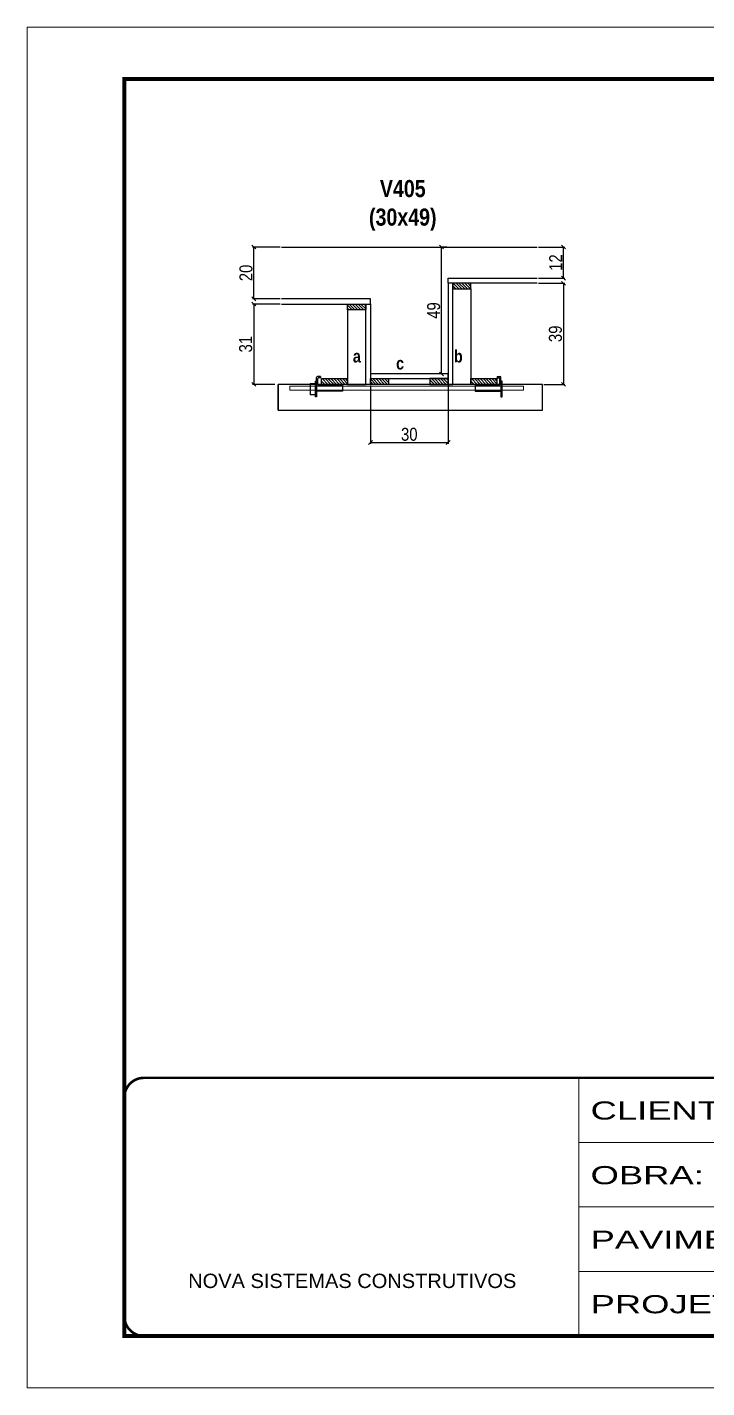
# Model space of a CAD drawing. Extents: x 13154 to 22413, y 1253 to 30260.
# Drawn here: x 13154 to 13679, y 26522 to 27572 of the extents above; entities that cross this region are included whole.
import ezdxf

# ---------------------------------------------------------------- set-up
doc = ezdxf.new("R2010")
doc.units = 0
doc.linetypes.add('CONTINUO', pattern=[0])
doc.linetypes.add('DASHED', pattern=[0.75, 0.5, -0.25])
for name, color, linetype in [('barrote', 251, 'Continuous'), ('COTA', 241, 'Continuous'), ('detalhes', 4, 'Continuous'), ('NOMENCLATURA', 7, 'Continuous'), ('Painéis', 200, 'Continuous'), ('presilha', 1, 'Continuous'), ('SARR_2.2x10', 60, 'Continuous'), ('SARR_2.2x7', 40, 'Continuous'), ('SARR_3.5x7', 81, 'Continuous')]:
    doc.layers.add(name, color=color, linetype=linetype)
for name, color, linetype, lineweight in [('CONCRETO', 251, 'Continuous', 25), ('Folhas', 255, 'Continuous', 9), ('SARRAFO DE PRESSAO', 251, 'DASHED', 9), ('SCO-___-LAJ', 2, 'Continuous', 0)]:
    doc.layers.add(name, color=color, linetype=linetype, lineweight=lineweight)
doc.styles.add('ARIAL', font='arial.ttf')
doc.styles.add('COTA TECNICA 2X', font='techl___.ttf', dxfattribs={"height": 10})
doc.styles.add('TECNICA', font='techb___.ttf', dxfattribs={"height": 10})
doc.styles.add('Tecnologia', font='')
doc.styles.get('Tecnologia').set_extended_font_data('Forgotten Futurist')
doc.dimstyles.new('SECAO', dxfattribs={"dimscale": 0.333333, "dimtxt": 5, "dimasz": 9, "dimexe": 3, "dimexo": 3, "dimgap": 3, "dimtad": 1, "dimdec": 1, "dimlfac": 0.5, "dimzin": 12, "dimdsep": 46, "dimtxsty": 'COTA TECNICA 2X', "dimblk1": 'OBLIQUE', "dimblk2": 'OBLIQUE', "dimsah": 1, "dimcen": 0.9, "dimclrd": 4, "dimclre": 4, "dimclrt": 240, "dimadec": 1, "dimazin": 3, "dimtfac": 1, "dimtdec": 1, "dimtmove": 0, "dimatfit": 3, "dimfxl": 1, "dimtolj": 1, "dimtzin": 12, "dimarcsym": 0})

# ---------------------------------------------------------------- blocks, each defined once
blk = doc.blocks.new('9999999999')
at = {"color": 30, "linetype": 'CONTINUO'}
for p, q in [((98564.6, 34230.2), (98564.6, 34429.4)), ((98564.6, 34379.6), (99584, 34379.6)), ((98564.6, 34329.8), (99488, 34329.8)), ((98564.6, 34280), (99488, 34280))]:
    blk.add_line(p, q, dxfattribs=at)
at = {"color": 30, "linetype": 'CONTINUO', "const_width": 2}
blk.add_lwpolyline([(99584, 34230.2), (99584, 34414.4, 0.414214), (99569, 34429.4), (98229, 34429.4, 0.414214), (98214, 34414.4), (98214, 34245.2, 0.414214), (98229, 34230.2), (99584, 34230.2)], format="xyb", dxfattribs=at)
at = {"layer": 'Folhas'}
blk.add_lwpolyline([(98139, 34190.2), (99624, 34190.2), (99624, 35240.2), (98139, 35240.2)], close=True, dxfattribs=at)
at = {"layer": 'Folhas', "color": 30, "const_width": 3}
blk.add_lwpolyline([(98214, 34230.2), (99584, 34230.2), (99584, 35200.2), (98214, 35200.2)], close=True, dxfattribs=at)
at = {"color": 7, "linetype": 'Continuous', "ltscale": 5, "style": 'ARIAL'}
blk.add_text('NOVA SISTEMAS CONSTRUTIVOS', height=11.059, dxfattribs=at).set_placement((98263.2, 34267.2))
at = {"layer": 'Folhas', "color": 7, "style": 'Tecnologia', "width": 1.5}
for s, p in [('CLIENTE:', (98573.7, 34397.2)), ('OBRA:', (98573.7, 34347.3)), ('PAVIMENTO:', (98573.7, 34297.5)), ('PROJETO:', (98573.7, 34247.7))]:
    blk.add_text(s, height=14, dxfattribs=at).set_placement(p)
blk = doc.blocks.new('PRESILHA METÁLICA 1')
at = {"layer": 'presilha'}
for p, q in [((7.5, 10.6), (7.5, 19.9)), ((12, 21), (8.6, 21)), ((9, 11.6), (9, 18.9)), ((12, 19.5), (9.6, 19.5)), ((12, 21), (12, 19.5)), ((0, 13), (6, 13)), ((0, 13), (0, 0)), ((6, 0), (0, 0)), ((6, 15.5), (7.5, 15.5)), ((6, -2.5), (6, 15.5)), ((6, 13), (6, 0)), ((7.5, 15.5), (7.5, -2.5)), ((37.5, 4.1), (7.5, 4.1)), ((37.5, 11), (9.6, 11)), ((37.5, 11), (37.5, 4.1)), ((7.5, -2.5), (6, -2.5))]:
    blk.add_line(p, q, dxfattribs=at)
for centre, radius, start, end in [((8.6, 19.9), 1.14, 90, 180), ((9.6, 18.9), 0.57, 90, 180), ((9.6, 11.6), 0.57, 180, 270)]:
    blk.add_arc(centre, radius, start, end, dxfattribs=at)
blk = doc.blocks.new('PRESILHA METÁLICA 2')
at = {"layer": 'presilha'}
for p, q in [((-5.2, 23.5), (-5.2, 22)), ((-5.2, 23.5), (-1.9, 23.5)), ((-5.2, 22), (-2.8, 22)), ((-2.2, 14.1), (-2.2, 21.4)), ((0.8, 18), (-0.8, 18)), ((-0.8, 18), (-0.8, 0)), ((-0.8, 14.6), (-0.8, 22.4)), ((0.8, 0), (0.8, 18)), ((-30.8, 13.5), (-30.8, 6.6)), ((-30.8, 13.5), (-2.8, 13.5)), ((-30.8, 6.6), (-0.8, 6.6)), ((-0.8, 0), (0.8, 0))]:
    blk.add_line(p, q, dxfattribs=at)
for centre, radius, start, end in [((-2.8, 21.4), 0.57, 0, 90), ((-1.9, 22.4), 1.14, 0, 90), ((-2.8, 14.1), 0.57, 270, 0)]:
    blk.add_arc(centre, radius, start, end, dxfattribs=at)
blk = doc.blocks.new('_Oblique')
at = {"color": 0, "linetype": 'ByBlock', "lineweight": -2}
blk.add_line((-0.5, -0.5), (0.5, 0.5), dxfattribs=at)
blk = doc.blocks.new('*D1242')
at = {"layer": 'COTA', "color": 4, "lineweight": -2, "transparency": 16777216}
for p, q in [((13548.9, 27374.4), (13569.2, 27374.4)), ((13568.2, 27374.4), (13568.2, 27296.4)), ((13553, 27296.4), (13569.2, 27296.4))]:
    blk.add_line(p, q, dxfattribs=at)
at = {"layer": 'Defpoints', "color": 0, "transparency": 16777216}
for p in [(13547.9, 27374.4), (13552, 27296.4), (13568.2, 27296.4)]:
    blk.add_point(p, dxfattribs=at)
at = {"layer": 'COTA', "color": 4, "lineweight": -2, "transparency": 16777216, "xscale": 3, "yscale": 3, "zscale": 3}
for p, rotation in [((13568.2, 27374.4), 90), ((13568.2, 27296.4), 270)]:
    blk.add_blockref('_Oblique', p, dxfattribs=dict(at, rotation=rotation))
at = {"layer": 'COTA', "color": 240, "transparency": 16777216, "insert": (13562, 27335.4), "char_height": 10, "attachment_point": 5, "rotation": 90, "style": 'COTA TECNICA 2X'}
blk.add_mtext('\\A1;39', dxfattribs=at)
blk = doc.blocks.new('*D1243')
at = {"layer": 'COTA', "color": 4, "lineweight": -2, "transparency": 16777216}
for p, q in [((13548.9, 27402.4), (13569.2, 27402.4)), ((13568.2, 27378.4), (13568.2, 27402.4)), ((13548.9, 27378.4), (13569.2, 27378.4))]:
    blk.add_line(p, q, dxfattribs=at)
at = {"layer": 'Defpoints', "color": 0, "transparency": 16777216}
for p in [(13547.9, 27402.4), (13568.2, 27402.4), (13547.9, 27378.4)]:
    blk.add_point(p, dxfattribs=at)
at = {"layer": 'COTA', "color": 4, "lineweight": -2, "transparency": 16777216, "xscale": 3, "yscale": 3, "zscale": 3}
for p, rotation in [((13568.2, 27402.4), 90), ((13568.2, 27378.4), 270)]:
    blk.add_blockref('_Oblique', p, dxfattribs=dict(at, rotation=rotation))
at = {"layer": 'COTA', "color": 240, "transparency": 16777216, "insert": (13562.2, 27390.4), "char_height": 10, "attachment_point": 5, "rotation": 90, "style": 'COTA TECNICA 2X'}
blk.add_mtext('\\A1;12', dxfattribs=at)
blk = doc.blocks.new('*D1244')
at = {"layer": 'COTA', "color": 4, "lineweight": -2, "transparency": 16777216}
for p, q in [((13349.5, 27358.4), (13328.3, 27358.4)), ((13329.3, 27358.4), (13329.3, 27296.4)), ((13345.4, 27296.4), (13328.3, 27296.4))]:
    blk.add_line(p, q, dxfattribs=at)
at = {"layer": 'Defpoints', "color": 0, "transparency": 16777216}
for p in [(13350.5, 27358.4), (13329.3, 27296.4), (13346.4, 27296.4)]:
    blk.add_point(p, dxfattribs=at)
at = {"layer": 'COTA', "color": 4, "lineweight": -2, "transparency": 16777216, "xscale": 3, "yscale": 3, "zscale": 3}
for p, rotation in [((13329.3, 27358.4), 90), ((13329.3, 27296.4), 270)]:
    blk.add_blockref('_Oblique', p, dxfattribs=dict(at, rotation=rotation))
at = {"layer": 'COTA', "color": 240, "transparency": 16777216, "insert": (13323, 27327.4), "char_height": 10, "attachment_point": 5, "rotation": 90, "style": 'COTA TECNICA 2X'}
blk.add_mtext('\\A1;31', dxfattribs=at)
blk = doc.blocks.new('*D1245')
at = {"layer": 'COTA', "color": 4, "lineweight": -2, "transparency": 16777216}
for p, q in [((13478.2, 27402.4), (13473.1, 27402.4)), ((13474.1, 27304.4), (13474.1, 27402.4)), ((13478.2, 27304.4), (13473.1, 27304.4))]:
    blk.add_line(p, q, dxfattribs=at)
at = {"layer": 'Defpoints', "color": 0, "transparency": 16777216}
for p in [(13474.1, 27402.4), (13479.2, 27402.4), (13479.2, 27304.4)]:
    blk.add_point(p, dxfattribs=at)
at = {"layer": 'COTA', "color": 4, "lineweight": -2, "transparency": 16777216, "xscale": 3, "yscale": 3, "zscale": 3}
for p, rotation in [((13474.1, 27402.4), 90), ((13474.1, 27304.4), 270)]:
    blk.add_blockref('_Oblique', p, dxfattribs=dict(at, rotation=rotation))
at = {"layer": 'COTA', "color": 240, "transparency": 16777216, "insert": (13468, 27353.4), "char_height": 10, "attachment_point": 5, "rotation": 90, "style": 'COTA TECNICA 2X'}
blk.add_mtext('\\A1;49', dxfattribs=at)
blk = doc.blocks.new('*D1246')
at = {"layer": 'COTA', "color": 4, "lineweight": -2, "transparency": 16777216}
for p, q in [((13349.5, 27402.4), (13328.3, 27402.4)), ((13329.3, 27362.4), (13329.3, 27402.4)), ((13349.5, 27362.4), (13328.3, 27362.4))]:
    blk.add_line(p, q, dxfattribs=at)
at = {"layer": 'Defpoints', "color": 0, "transparency": 16777216}
for p in [(13329.3, 27402.4), (13350.5, 27402.4), (13350.5, 27362.4)]:
    blk.add_point(p, dxfattribs=at)
at = {"layer": 'COTA', "color": 4, "lineweight": -2, "transparency": 16777216, "xscale": 3, "yscale": 3, "zscale": 3}
for p, rotation in [((13329.3, 27402.4), 90), ((13329.3, 27362.4), 270)]:
    blk.add_blockref('_Oblique', p, dxfattribs=dict(at, rotation=rotation))
at = {"layer": 'COTA', "color": 240, "transparency": 16777216, "insert": (13323.2, 27382.4), "char_height": 10, "attachment_point": 5, "rotation": 90, "style": 'COTA TECNICA 2X'}
blk.add_mtext('\\A1;20', dxfattribs=at)
blk = doc.blocks.new('*D1247')
at = {"layer": 'COTA', "color": 4, "lineweight": -2, "transparency": 16777216}
for p, q in [((13419.2, 27295.4), (13419.2, 27250.6)), ((13479.2, 27295.4), (13479.2, 27250.6)), ((13419.2, 27251.6), (13479.2, 27251.6))]:
    blk.add_line(p, q, dxfattribs=at)
at = {"layer": 'Defpoints', "color": 0, "transparency": 16777216}
for p in [(13419.2, 27296.4), (13479.2, 27296.4), (13479.2, 27251.6)]:
    blk.add_point(p, dxfattribs=at)
at = {"layer": 'COTA', "color": 4, "lineweight": -2, "transparency": 16777216, "xscale": 3, "yscale": 3, "zscale": 3, "rotation": 180}
blk.add_blockref('_Oblique', (13419.2, 27251.6), dxfattribs=at)
at = {"layer": 'COTA', "color": 4, "lineweight": -2, "transparency": 16777216, "xscale": 3, "yscale": 3, "zscale": 3}
blk.add_blockref('_Oblique', (13479.2, 27251.6), dxfattribs=at)
at = {"layer": 'COTA', "color": 240, "transparency": 16777216, "insert": (13449.2, 27257.8), "char_height": 10, "attachment_point": 5, "style": 'COTA TECNICA 2X'}
blk.add_mtext('\\A1;30', dxfattribs=at)

msp = doc.modelspace()

# ---------------------------------------------------------------- hatches: boundary and pattern name
at = {"layer": 'SARR_2.2x10'}
h = msp.add_hatch(dxfattribs=at)
h.set_pattern_fill('ANSI31', color=256, scale=0.5, angle=90)
h.set_pattern_definition([(135, (46575.1121, -96215.7658), (-1.122532015, -1.122532015), [])])
h.paths.add_polyline_path([(13381.57, 27300.8), (13381.57, 27296.4), (13401.57, 27296.4), (13401.57, 27300.8)])
h = msp.add_hatch(dxfattribs=at)
h.set_pattern_fill('ANSI31', color=256, scale=0.5, angle=90)
h.set_pattern_definition([(135, (46690.3121, -96215.7658), (-1.122532015, -1.122532015), [])])
h.paths.add_polyline_path([(13496.77, 27300.8), (13496.77, 27296.4), (13516.77, 27296.4), (13516.77, 27300.8)])
at = {"layer": 'SARR_2.2x7'}
h = msp.add_hatch(dxfattribs=at)
h.set_pattern_fill('ANSI31', color=256, scale=0.5, angle=90)
h.set_pattern_definition([(135, (46611.1121, -96142.1658), (-1.122532015, -1.122532015), [])])
h.paths.add_polyline_path([(13482.77, 27374.4), (13482.77, 27370), (13496.77, 27370), (13496.77, 27374.4)])
h = msp.add_hatch(dxfattribs=at)
h.set_pattern_fill('ANSI31', color=256, scale=0.5, angle=90)
h.set_pattern_definition([(135, (46569.1121, -96158.1658), (-1.122532015, -1.122532015), [])])
h.paths.add_polyline_path([(13415.57, 27358.4), (13415.57, 27354), (13401.57, 27354), (13401.57, 27358.4)])
h = msp.add_hatch(dxfattribs=at)
h.set_pattern_fill('ANSI31', color=256, scale=0.5, angle=90)
h.set_pattern_definition([(135, (46654.7121, -96215.7658), (-1.122532015, -1.122532015), [])])
h.paths.add_polyline_path([(13433.17, 27296.4), (13433.17, 27300.8), (13419.17, 27300.8), (13419.17, 27296.4)])
h = msp.add_hatch(dxfattribs=at)
h.set_pattern_fill('ANSI31', color=256, scale=0.5, angle=90)
h.set_pattern_definition([(135, (46614.7121, -96215.7658), (-1.122532015, -1.122532015), [])])
h.paths.add_polyline_path([(13465.17, 27296.4), (13465.17, 27300.8), (13479.17, 27300.8), (13479.17, 27296.4)])

# ---------------------------------------------------------------- linework, layer by layer
at = {"layer": 'barrote'}
msp.add_lwpolyline([(13348.12, 27276.4), (13552.03, 27276.4), (13552.03, 27296.4), (13348.12, 27296.4)], close=True, dxfattribs=at)
at = {"layer": 'CONCRETO', "linetype": 'Continuous'}
msp.add_line((13350.47, 27402.4), (13547.87, 27402.4), dxfattribs=at)
at = {"layer": 'detalhes', "color": 250}
msp.add_line((13348.12, 27276.4), (13348.12, 27296.4), dxfattribs=at)
at = {"layer": 'Painéis', "linetype": 'Continuous', "elevation": 0}
for points in [[(13547.87, 27374.4), (13479.17, 27374.4), (13479.17, 27378.4), (13547.87, 27378.4)], [(13350.47, 27358.4), (13419.17, 27358.4), (13419.17, 27362.4), (13350.47, 27362.4)]]:
    msp.add_lwpolyline(points, dxfattribs=at)
at = {"layer": 'Painéis', "linetype": 'Continuous'}
for points in [[(13482.77, 27296.4), (13482.77, 27374.4), (13479.17, 27374.4), (13479.17, 27296.4)], [(13415.57, 27296.4), (13415.57, 27358.4), (13419.17, 27358.4), (13419.17, 27296.4)], [(13479.17, 27304.4), (13419.17, 27304.4), (13419.17, 27300.8), (13479.17, 27300.8)]]:
    msp.add_lwpolyline(points, close=True, dxfattribs=at)
at = {"layer": 'SARR_2.2x10'}
for points in [[(13381.57, 27300.8), (13401.57, 27300.8), (13401.57, 27296.4), (13381.57, 27296.4)], [(13496.77, 27300.8), (13516.77, 27300.8), (13516.77, 27296.4), (13496.77, 27296.4)]]:
    msp.add_lwpolyline(points, close=True, dxfattribs=at)
at = {"layer": 'SARR_2.2x7', "elevation": 0}
for points in [[(13496.77, 27374.4), (13482.77, 27374.4), (13482.77, 27370), (13496.77, 27370)], [(13401.57, 27358.4), (13415.57, 27358.4), (13415.57, 27354), (13401.57, 27354)]]:
    msp.add_lwpolyline(points, close=True, dxfattribs=at)
at = {"layer": 'SARR_2.2x7'}
for points in [[(13419.17, 27300.8), (13433.17, 27300.8), (13433.17, 27296.4), (13419.17, 27296.4)], [(13479.17, 27300.8), (13465.17, 27300.8), (13465.17, 27296.4), (13479.17, 27296.4)]]:
    msp.add_lwpolyline(points, close=True, dxfattribs=at)
at = {"layer": 'SARR_3.5x7'}
for points in [[(13482.77, 27370), (13496.77, 27370), (13496.77, 27296.4), (13482.77, 27296.4)], [(13415.57, 27354), (13401.57, 27354), (13401.57, 27296.4), (13415.57, 27296.4)]]:
    msp.add_lwpolyline(points, close=True, dxfattribs=at)
at = {"layer": 'SCO-___-LAJ', "color": 1}
msp.add_lwpolyline([(13357.12, 27295.07), (13537.39, 27295.07), (13537.39, 27291.87), (13357.12, 27291.87)], close=True, dxfattribs=at)

# ---------------------------------------------------------------- block references
at = {"layer": 'presilha', "xscale": 0.6666666666666666, "yscale": 0.6666666666666666, "zscale": 0.6666666666666666}
for name, p in [('PRESILHA METÁLICA 1', (13372.71, 27288.44)), ('PRESILHA METÁLICA 2', (13520.45, 27286.77))]:
    msp.add_blockref(name, p, dxfattribs=at)
at = {"layer": 'SARRAFO DE PRESSAO', "color": 6, "linetype": 'ByBlock'}
msp.add_blockref('9999999999', (-84984.6, -7668.18), dxfattribs=at)

# ---------------------------------------------------------------- texts
at = {"layer": 'detalhes', "style": 'TECNICA'}
for s, p in [('b', (13483.67, 27313.29)), ('a', (13405.7, 27313.3)), ('c', (13439.04, 27307.88))]:
    msp.add_text(s, height=9.6, dxfattribs=at).set_placement(p)
at = {"layer": 'NOMENCLATURA', "insert": (13444.17, 27454.1), "char_height": 13.2, "attachment_point": 2, "style": 'TECNICA'}
msp.add_mtext_dynamic_manual_height_columns('V405\\P(30x49)', width=300.2766, gutter_width=1, heights=[0], dxfattribs=at)

# ---------------------------------------------------------------- dimensions: what is measured, and where the dimension line sits
at = {"layer": 'COTA'}
for base, p1, p2, picture, middle in [((13329.26, 27402.4), (13350.47, 27362.4), (13350.47, 27402.4), '*D1246', (13323.15, 27382.4)), ((13474.1, 27402.4), (13479.17, 27304.4), (13479.17, 27402.4), '*D1245', (13468, 27353.4)), ((13568.22, 27402.4), (13547.87, 27378.4), (13547.87, 27402.4), '*D1243', (13562.16, 27390.4)), ((13568.22, 27296.4, 0), (13547.87, 27374.4), (13551.99, 27296.4, 0), '*D1242', (13561.97, 27335.4, 0)), ((13329.26, 27296.4, 0), (13350.47, 27358.4), (13346.36, 27296.4, 0), '*D1244', (13323.04, 27327.4, 0))]:
    dim = msp.add_linear_dim(base=base, p1=p1, p2=p2, angle=90, dimstyle='SECAO', dxfattribs=at)
    dim.commit()
    dim.dimension.update_dxf_attribs({"geometry": picture, "text_midpoint": middle})
dim = msp.add_linear_dim(base=(13479.17, 27251.58), p1=(13419.17, 27296.4), p2=(13479.17, 27296.4), dimstyle='SECAO', dxfattribs=at)
dim.commit()
dim.dimension.update_dxf_attribs({"geometry": '*D1247', "text_midpoint": (13449.17, 27257.8)})

doc.saveas('drawing.dxf')
